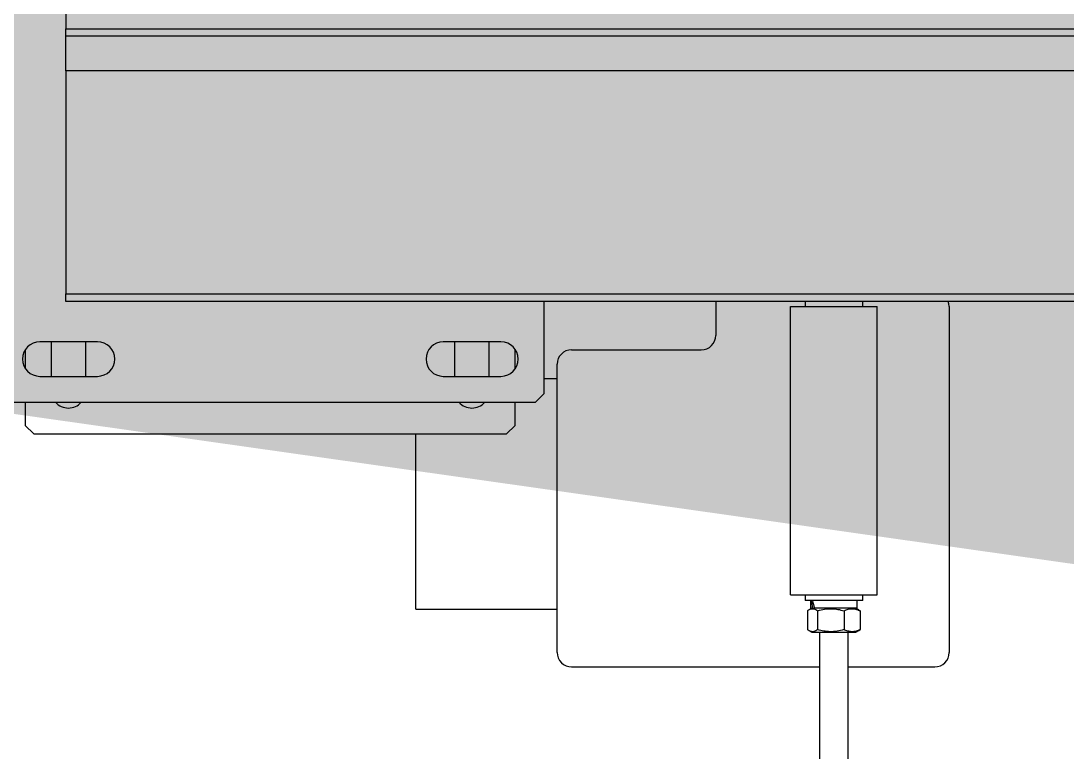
# Model space of a CAD drawing. Header units: millimetres. Extents: x 6622 to 532820, y 3370 to 359312.
# Drawn here: x 466199.4 to 466562.4, y 268683.6 to 268937.3 of the extents above; entities that cross this region are included whole.
import ezdxf

# ---------------------------------------------------------------- set-up
doc = ezdxf.new("R2010")
doc.units = ezdxf.units.MM

# ---------------------------------------------------------------- blocks, each defined once
blk = doc.blocks.new('A$C6F3A12F4')
at = {"color": 2, "linetype": 'Continuous', "lineweight": 25}
for p, q in [((45690.6, 1065), (45690.6, 2635)), ((45693.2, 2635), (45693.2, 1065)), ((45705.2, 2635), (45705.2, 1065)), ((45782.6, 1065), (45782.6, 2635)), ((45785.2, 2635), (45785.2, 1065)), ((45787, 1371.5), (45907, 1371.5)), ((45912, 1336.5), (45912, 1366.5)), ((45887, 1346.5), (45787, 1346.5)), ((45787, 1316.5), (45787, 1346.5)), ((45887, 1316.5), (45887, 1346.5)), ((45787, 1341.5), (45785.2, 1341.5)), ((45889, 1341.5), (45887, 1341.5)), ((45889, 1341.5), (45889, 1335.33)), ((45891.6, 1339.55), (45889, 1339.55)), ((45892.22, 1340.19), (45891.6, 1339.13)), ((45891.6, 1339.55), (45891.6, 1324.77)), ((45892.53, 1340.66), (45892.28, 1340.16)), ((45892.53, 1340.66), (45899.07, 1340.66)), ((45899.32, 1340.16), (45899.07, 1340.66)), ((45900, 1339.13), (45899.38, 1340.19)), ((45900, 1323.87), (45900, 1339.13)), ((46003.2, 1336.5), (45900, 1336.5)), ((45889, 1335.33), (45889, 1321.5)), ((45892.53, 1335.04), (45899.07, 1335.04)), ((45892.53, 1325.88), (45899.07, 1325.88)), ((45900, 1326.5), (46003.2, 1326.5)), ((45912, 1240.5), (45912, 1326.5)), ((45785.2, 1321.5), (45787, 1321.5)), ((45887, 1321.5), (45889, 1321.5)), ((45889, 1323.45), (45891.6, 1323.45)), ((45891.6, 1324.46), (45891.6, 1324.77)), ((45891.6, 1324.06), (45891.6, 1324.46)), ((45891.6, 1324.06), (45891.6, 1323.45)), ((45891.6, 1323.87), (45892.2, 1322.84)), ((45892.53, 1322.34), (45899.07, 1322.34)), ((45899.4, 1322.84), (45900, 1323.87)), ((45887, 1316.5), (45787, 1316.5)), ((45785.2, 1290.5), (45797, 1290.5)), ((45802, 1240.5), (45802, 1285.5)), ((45907, 1235.5), (45807, 1235.5)), ((45812, 1231), (45812, 1235.5)), ((45892, 1186.5), (45892, 1235.5)), ((45817.2, 1231), (45785.2, 1231)), ((45820.2, 1228), (45817.2, 1231)), ((45820.2, 1044), (45820.2, 1228)), ((45808.65, 1220.91), (45801.75, 1220.91)), ((45828.2, 1220.91), (45820.2, 1220.91)), ((45831.2, 1217.91), (45828.2, 1220.91)), ((45799.2, 1216), (45799.2, 1196)), ((45811.2, 1196), (45811.2, 1216)), ((45831.2, 1053.91), (45831.2, 1217.91)), ((45811.2, 1211.91), (45799.2, 1211.91)), ((45799.2, 1199.91), (45811.2, 1199.91)), ((45892, 1186.5), (45831.2, 1186.5)), ((45799.2, 1076), (45799.2, 1056)), ((45811.2, 1056), (45811.2, 1076)), ((45811.2, 1071.91), (45799.2, 1071.91)), ((45685.2, 1065), (45690.6, 1065)), ((45693.2, 1065), (45690.6, 1065)), ((45705.2, 1065), (45693.2, 1065)), ((45705.2, 1065), (45782.6, 1065)), ((45785.2, 1065), (45782.6, 1065)), ((45799.2, 1059.91), (45811.2, 1059.91)), ((45828.2, 1050.91), (45831.2, 1053.91)), ((45802.03, 1050.91), (45808.37, 1050.91)), ((45820.2, 1050.91), (45828.2, 1050.91))]:
    blk.add_line(p, q, dxfattribs=at)
at = {"color": 2, "linetype": 'Continuous', "lineweight": 25, "flags": 128}
blk.add_lwpolyline([(45787, 1371.5), (45786.02, 1371.4), (45785.2, 1371.16)], dxfattribs=at)
at = {"color": 2, "linetype": 'Continuous', "lineweight": 25}
for centre, radius, start, end in [((45907, 1366.5), 5, 0, 90), ((45797, 1285.5), 5, 0, 90), ((45807, 1240.5), 5, 180, 270), ((45907, 1240.5), 5, 270, 0), ((45805.2, 1216), 6, 0, 180), ((45816.2, 1205.91), 6, 311.8103, 48.1897), ((45805.2, 1196), 6, 180, 0), ((45805.2, 1076), 6, 0, 180), ((45816.2, 1065.91), 6, 311.8103, 48.1897), ((45805.2, 1056), 6, 180, 0)]:
    blk.add_arc(centre, radius, start, end, dxfattribs=at)
for centre, start_param, end_param in [((45889, 1331.5), 4.562744, 4.750315), ((45891.6, 1331.5), 4.375172, 4.562744)]:
    blk.add_ellipse(centre, major_axis=(13.79, 4.16), ratio=0.499971, start_param=start_param, end_param=end_param, dxfattribs=at)
for points, knots in [([(45892.53, 1335.04), (45892.32, 1335.53), (45891.91, 1336.51), (45891.75, 1337.97), (45891.98, 1339.37), (45892.35, 1340.23), (45892.53, 1340.66)], [0, 0, 0, 0, 0.264588, 0.534956, 0.765378, 1, 1, 1, 1]), ([(45899.07, 1340.66), (45899.27, 1340.17), (45899.69, 1339.19), (45899.85, 1337.72), (45899.62, 1336.33), (45899.25, 1335.47), (45899.07, 1335.04)], [0, 0, 0, 0, 0.26463, 0.534948, 0.76533, 1, 1, 1, 1]), ([(45892.53, 1325.88), (45892.32, 1326.67), (45891.91, 1328.28), (45891.75, 1330.66), (45891.98, 1332.94), (45892.35, 1334.33), (45892.53, 1335.04)], [0, 0, 0, 0, 0.264587, 0.534956, 0.765379, 1, 1, 1, 1]), ([(45899.07, 1335.04), (45899.27, 1334.24), (45899.69, 1332.64), (45899.85, 1330.26), (45899.62, 1327.98), (45899.25, 1326.58), (45899.07, 1325.88)], [0, 0, 0, 0, 0.264635, 0.534948, 0.765336, 1, 1, 1, 1]), ([(45892.53, 1322.34), (45892.42, 1322.49), (45892.11, 1322.93), (45891.8, 1323.69), (45891.79, 1324.73), (45892.26, 1325.46), (45892.53, 1325.88)], [0, 0, 0, 0, 0.131215, 0.380755, 0.636381, 1, 1, 1, 1]), ([(45899.07, 1325.88), (45899.34, 1325.46), (45899.8, 1324.74), (45899.8, 1323.69), (45899.49, 1322.94), (45899.18, 1322.49), (45899.07, 1322.34)], [0, 0, 0, 0, 0.363585, 0.612779, 0.868695, 1, 1, 1, 1])]:
    blk.add_open_spline(points, degree=3, knots=knots, dxfattribs=at)

msp = doc.modelspace()

# ---------------------------------------------------------------- hatches: boundary and pattern name
h = msp.add_hatch()
h.set_pattern_fill('ANGLE', color=3, scale=5)
h.set_pattern_definition([(0, (0, 0), (0, 34.925), [25.4, -9.525]), (90, (0, 0), (-34.925, 2e-15), [25.4, -9.525])])
edge = h.paths.add_edge_path()
edge.add_line((457414.55, 270044.997), (457414.55, 267907.595))
edge.add_line((457535, 270044.997), (457535, 268040))
edge.add_line((472399.364, 268040), (457535, 268040))
edge.add_line((472503.909, 267907.595), (457414.55, 267907.595))
edge.add_line((472399.364, 269994.998), (472399.364, 268040))
edge.add_line((472503.909, 269994.998), (472503.909, 267907.595))
h.paths.add_polyline_path([(455537.256, 268490), (455537.256, 269590), (455087.256, 269590), (455087.256, 268490)], flags=9)

# ---------------------------------------------------------------- block references
at = {"color": 0, "rotation": 270}
msp.add_blockref('A$C6F3A12F4', (465150, 314625.198), dxfattribs=at)

doc.saveas('drawing.dxf')
